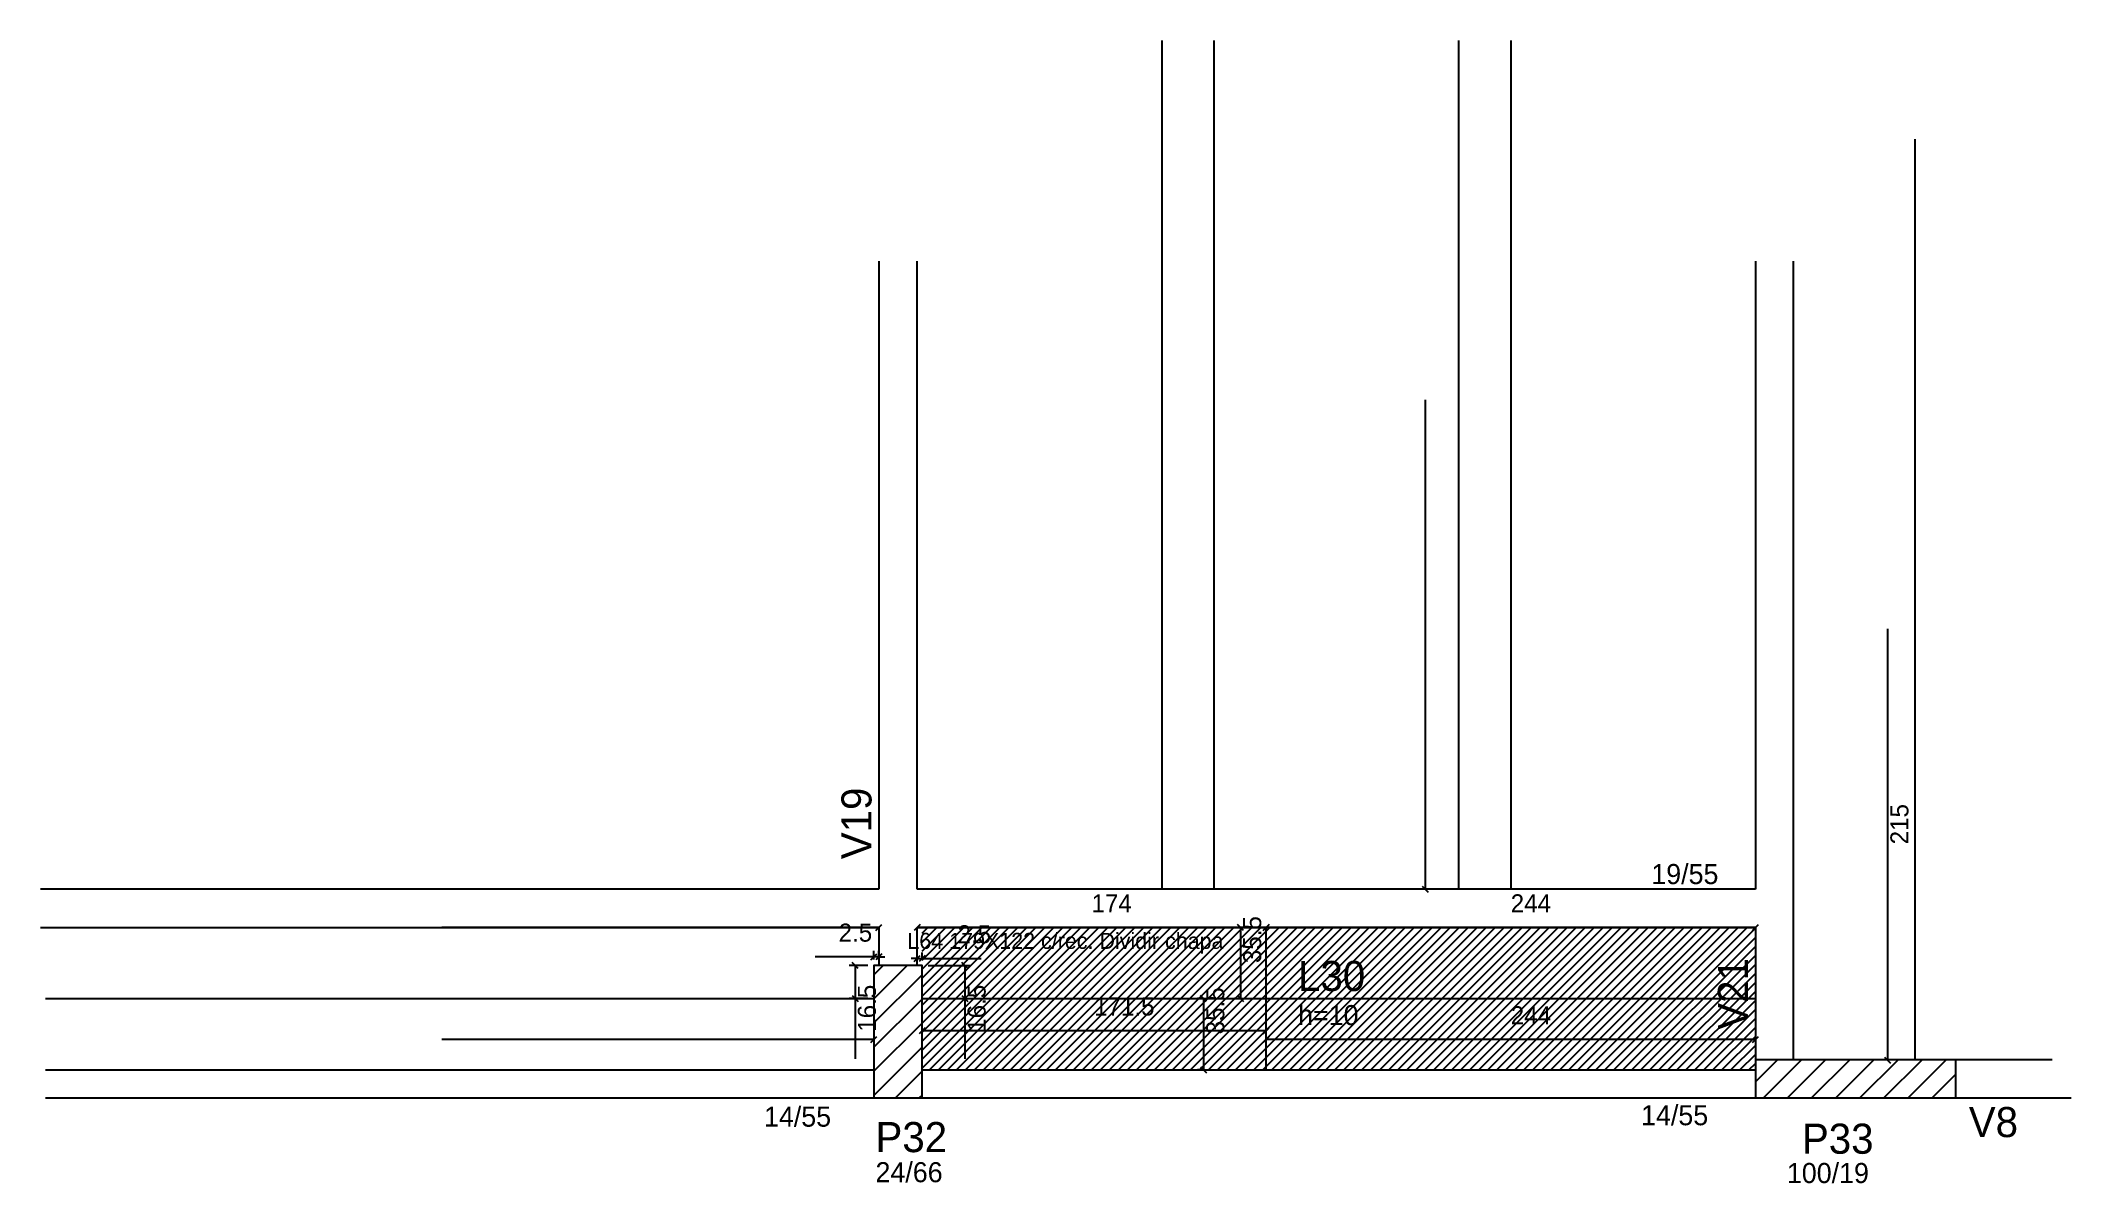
# Model space of a CAD drawing. Header units: metres. Extents: x 5383 to 6395, y 1539 to 2109.
import ezdxf

# ---------------------------------------------------------------- set-up
doc = ezdxf.new("R2010")
doc.units = ezdxf.units.M
for name, color, linetype in [('3', 7, 'Continuous'), ('4', 7, 'Continuous'), ('7', 7, 'Continuous'), ('AUX00', 7, 'Continuous'), ('Painéis', 7, 'Continuous'), ('REAPROVEITAMENTO', 7, 'Continuous')]:
    doc.layers.add(name, color=color, linetype=linetype)

msp = doc.modelspace()

# ---------------------------------------------------------------- hatches: boundary and pattern name
at = {"layer": 'REAPROVEITAMENTO'}
h = msp.add_hatch(dxfattribs=at)
h.set_pattern_fill('ANSI31')
h.paths.add_polyline_path([(6237.5, 1596), (6237.5, 1667), (5822, 1667), (5822, 1596), (6237.5, 1596)])

# ---------------------------------------------------------------- linework, layer by layer
at = {"layer": '3', "color": 3, "lineweight": 25}
for p, q in [((5798, 1631.4), (5814.6, 1648)), ((5798, 1643.4), (5802.6, 1648)), ((5798, 1619.4), (5822, 1643.4)), ((5798, 1607.3), (5822, 1631.3)), ((5798, 1595.3), (5822, 1619.3)), ((5798, 1583.3), (5822, 1607.3)), ((6237.5, 1590), (6248.5, 1601)), ((6241.5, 1582), (6260.5, 1601)), ((6253.5, 1582), (6272.5, 1601)), ((6265.5, 1582), (6284.5, 1601)), ((6277.6, 1582), (6296.6, 1601)), ((6289.6, 1582), (6308.6, 1601)), ((6301.6, 1582), (6320.6, 1601)), ((6313.6, 1582), (6332.6, 1601)), ((5385, 1596), (5798, 1596)), ((5808.7, 1582), (5822, 1595.3)), ((5822, 1596), (6237.5, 1596)), ((6325.6, 1582), (6337.5, 1593.9)), ((5385, 1582), (5798, 1582)), ((5820.8, 1582), (5822, 1583.3)), ((5822, 1582), (6237.5, 1582))]:
    msp.add_line(p, q, dxfattribs=at)
for points in [[(5800.5, 1999), (5800.5, 1686)], [(5819.5, 1686), (5819.5, 1999)], [(6237.5, 1999), (6237.5, 1686)], [(6256.5, 1676.5), (6256.5, 1999)], [(5800.5, 1686), (5382.5, 1686)], [(6237.5, 1686), (5819.5, 1686)], [(6256.5, 1601), (6256.5, 1676.5)], [(5382.5, 1667), (5800.5, 1667)], [(5800.5, 1667), (5800.5, 1648)], [(5819.5, 1667), (6237.5, 1667)], [(5819.5, 1648), (5819.5, 1667)], [(6237.5, 1667), (6237.5, 1601)], [(6385.5, 1601), (6337.5, 1601)], [(6337.5, 1582), (6395, 1582)]]:
    msp.add_lwpolyline(points, dxfattribs=at)
at = {"layer": '7', "color": 7, "lineweight": 25}
for points in [[(5798, 1582), (5822, 1582), (5822, 1648), (5798, 1648), (5798, 1582)], [(6237.5, 1582), (6337.5, 1582), (6337.5, 1601), (6237.5, 1601), (6237.5, 1582)]]:
    msp.add_lwpolyline(points, dxfattribs=at)
at = {"layer": 'Painéis', "color": 200, "lineweight": 25}
for p, q in [((5941.5, 2109), (5941.5, 1686)), ((5967.5, 2109), (5967.5, 1686)), ((6089.5, 2109), (6089.5, 1686)), ((6115.5, 2109), (6115.5, 1686)), ((6317, 2059.9), (6317, 1600.9)), ((5993.5, 1596), (5993.5, 1667)), ((5385, 1631.5), (5798, 1631.5)), ((5822, 1631.5), (6237.5, 1631.5))]:
    msp.add_line(p, q, dxfattribs=at)
at = {"layer": 'Painéis', "color": 4, "lineweight": 25}
for p, q in [((6072.8, 1930), (6072.8, 1686)), ((6303.4, 1815.9), (6303.4, 1600.9)), ((5800.5, 1667), (5582.5, 1667)), ((5993.5, 1667), (5819.5, 1667)), ((5978.5, 1667), (5977.8, 1667)), ((5980.8, 1667), (5980.8, 1631.5)), ((6237.5, 1667), (5993.5, 1667)), ((5798, 1652.3), (5768.7, 1652.3)), ((5798, 1651), (5798, 1655.3)), ((5800.5, 1652.3), (5798, 1652.3)), ((5800.5, 1651), (5800.5, 1655.3)), ((5800.5, 1652.3), (5803.5, 1652.3)), ((5819.5, 1651.5), (5816.5, 1651.5)), ((5819.5, 1651), (5819.5, 1654.5)), ((5819.5, 1651.5), (5822, 1651.5)), ((5822, 1651), (5822, 1654.5)), ((5822, 1651.5), (5851.4, 1651.5)), ((5795, 1648), (5785.6, 1648)), ((5788.6, 1648), (5788.6, 1631.5)), ((5825, 1648), (5846.3, 1648)), ((5843.3, 1648), (5843.3, 1631.5)), ((5795, 1631.5), (5785.6, 1631.5)), ((5788.6, 1631.5), (5788.6, 1601.5)), ((5825, 1631.5), (5846.3, 1631.5)), ((5843.3, 1631.5), (5843.3, 1601.5)), ((5961.3, 1631.5), (5959.4, 1631.5)), ((5962.4, 1631.5), (5962.4, 1596)), ((5978.5, 1631.5), (5977.8, 1631.5)), ((5798, 1611.1), (5582.5, 1611.1)), ((5993.5, 1615.5), (5822, 1615.5)), ((6237.5, 1611.1), (5993.5, 1611.1)), ((5961.3, 1596), (5959.4, 1596))]:
    msp.add_line(p, q, dxfattribs=at)
at = {"layer": 'Painéis', "color": 0, "lineweight": 25}
for p, q in [((6071.3, 1687.5), (6074.3, 1684.5)), ((5799, 1665.5), (5802, 1668.5)), ((5821, 1668.5), (5818, 1665.5)), ((5982.3, 1665.5), (5979.3, 1668.5)), ((5995, 1668.5), (5992, 1665.5)), ((5992, 1665.5), (5995, 1668.5)), ((6236, 1665.5), (6239, 1668.5)), ((5796.5, 1650.8), (5799.5, 1653.8)), ((5802, 1653.8), (5799, 1650.8)), ((5818, 1650), (5821, 1653)), ((5823.5, 1653), (5820.5, 1650)), ((5790.1, 1646.5), (5787.1, 1649.5)), ((5844.8, 1646.5), (5841.8, 1649.5)), ((5787.1, 1633), (5790.1, 1630)), ((5841.8, 1633), (5844.8, 1630)), ((5963.9, 1630), (5960.9, 1633)), ((5979.3, 1633), (5982.3, 1630)), ((5796.5, 1609.6), (5799.5, 1612.6)), ((5823.5, 1617), (5820.5, 1614)), ((5992, 1614), (5995, 1617)), ((5995, 1612.6), (5992, 1609.6)), ((6236, 1609.6), (6239, 1612.6)), ((6301.9, 1602.4), (6304.9, 1599.4)), ((5960.9, 1597.5), (5963.9, 1594.5))]:
    msp.add_line(p, q, dxfattribs=at)

# ---------------------------------------------------------------- texts
at = {"layer": '3', "color": 3, "lineweight": 25}
for s, p in [('19/55', (6185.6, 1688.6)), ('h=10', (6009.5, 1618.3)), ('14/55', (5743.2, 1567.7)), ('14/55', (6180.5, 1568.4)), ('24/66', (5798.8, 1540)), ('100/19', (6253.2, 1539.6))]:
    msp.add_text(s, height=10, dxfattribs=at).set_placement(p)
at = {"layer": '4', "color": 4, "lineweight": 25}
for s, p in [('V19', (5796.8, 1701)), ('V21', (6233.8, 1616))]:
    msp.add_text(s, height=15, rotation=90, dxfattribs=at).set_placement(p)
for s, p in [('L30', (6009.5, 1635.3)), ('P32', (5798.8, 1555)), ('P33', (6260.7, 1554.2)), ('V8', (6343.9, 1562.5))]:
    msp.add_text(s, height=15, dxfattribs=at).set_placement(p)
at = {"layer": 'AUX00', "color": 7, "lineweight": 25}
msp.add_text('L64^J179X122^Jc/rec.^JDividir chapa', height=8, dxfattribs=at).set_placement((5814.7, 1656.3))
at = {"layer": 'Painéis', "color": 240, "lineweight": 25}
for s, p in [('215', (6313.8, 1708.4)), ('35.5', (5991.1, 1649.2)), ('16.5', (5799, 1615)), ('16.5', (5853.7, 1615)), ('35.5', (5972.7, 1613.7))]:
    msp.add_text(s, height=9, rotation=90, dxfattribs=at).set_placement(p)
for s, p in [('174', (5906.5, 1674.5)), ('244', (6115.5, 1674.5)), ('2.5', (5780.4, 1659.9)), ('2.5', (5839.7, 1659.1)), ('171.5', (5907.8, 1623.1)), ('244', (6115.5, 1618.7))]:
    msp.add_text(s, height=9, dxfattribs=at).set_placement(p)

doc.saveas('drawing.dxf')
